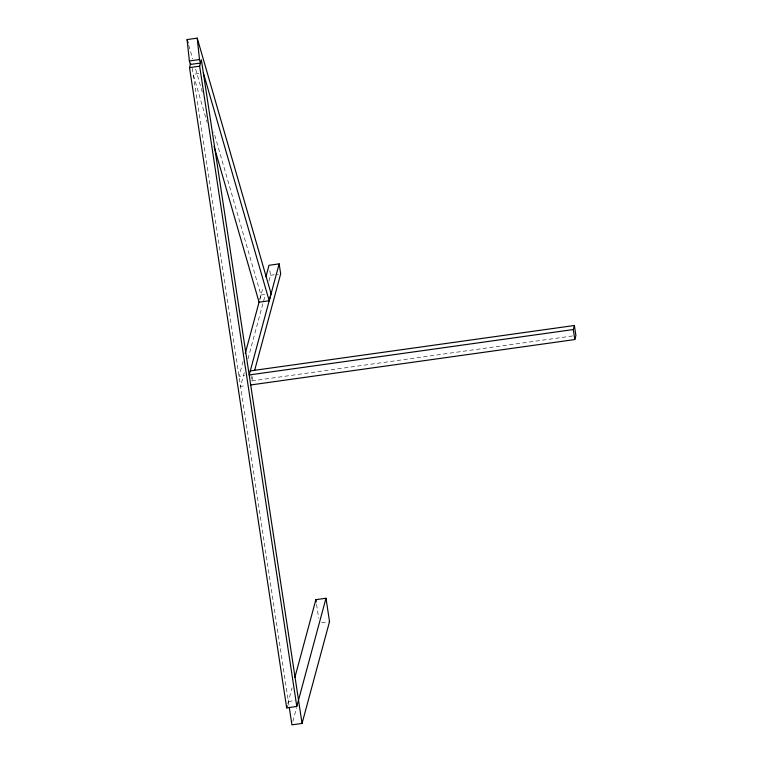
<?xml version="1.0" encoding="UTF-8"?>
<svg xmlns="http://www.w3.org/2000/svg" width="763" height="763" viewBox="0 0 763 763"><rect width="100%" height="100%" fill="white"/><g stroke="black" fill="none" stroke-linecap="round" stroke-linejoin="round"><path stroke-width="0.57" stroke-dasharray="3.81 2.86" d="M259.868 299.115L260.927 295.033L213.793 131.942M243.063 361.49L239.048 376.378L244.675 375.587M259.754 299.64L263.159 287.041M244.274 372.64L240.564 386.383L246.191 385.592M247.985 358.896L265.286 294.756M268.996 281.013L270.541 275.29L269.701 269.73M251.933 380.375L253.173 375.797M287.813 703.629L292.086 687.778M292.849 721.416L296.559 707.683M198.838 73.506L193.211 74.297L207.116 122.395M270.541 275.29L278.419 274.184M260.927 295.033L265.429 294.394M251.79 380.909L573.538 335.834M321.652 622.703L328.405 621.75M288.385 701.512L295.138 700.558M188.747 45.275L192.705 58.961M195.671 69.223L202.262 92.027M316.569 604.344L318.696 618.345M250.951 375.348L251.456 378.686M192.305 68.308L289.091 706.176"/><path stroke-width="1.14" d="M214.06 146.439L259.067 302.177L269.196 300.765L271.056 293.612L197.226 38.15L187.097 39.571L189.367 60.973L190.368 64.454L200.497 63.033L199.496 59.552L197.226 38.15M294.871 677.477L315.863 599.67L325.992 598.249L296.797 706.452L286.669 707.873L189.52 67.611L190.664 63.367M296.797 706.452L199.648 66.19L201.365 59.829L302.053 723.429L291.924 724.85L289.272 707.339M245.228 353.469L259.134 301.929M265.934 276.74L269.024 265.286L279.153 263.864L280.67 273.869L254.718 370.074M279.153 263.864L249.177 374.957L573.29 329.549L574.377 325.496L250.274 370.904M286.669 707.873L287.241 705.746M302.053 723.429L329.53 621.597L325.992 598.249M250.693 384.962L574.806 339.554L575.903 335.501L574.377 325.496M189.367 60.973L199.496 59.552M189.52 67.611L199.648 66.19M203.339 72.876L269.196 300.765M187.097 39.571L188.089 42.995M573.29 329.549L574.806 339.554M315.863 599.67L316.216 602.007"/></g></svg>
